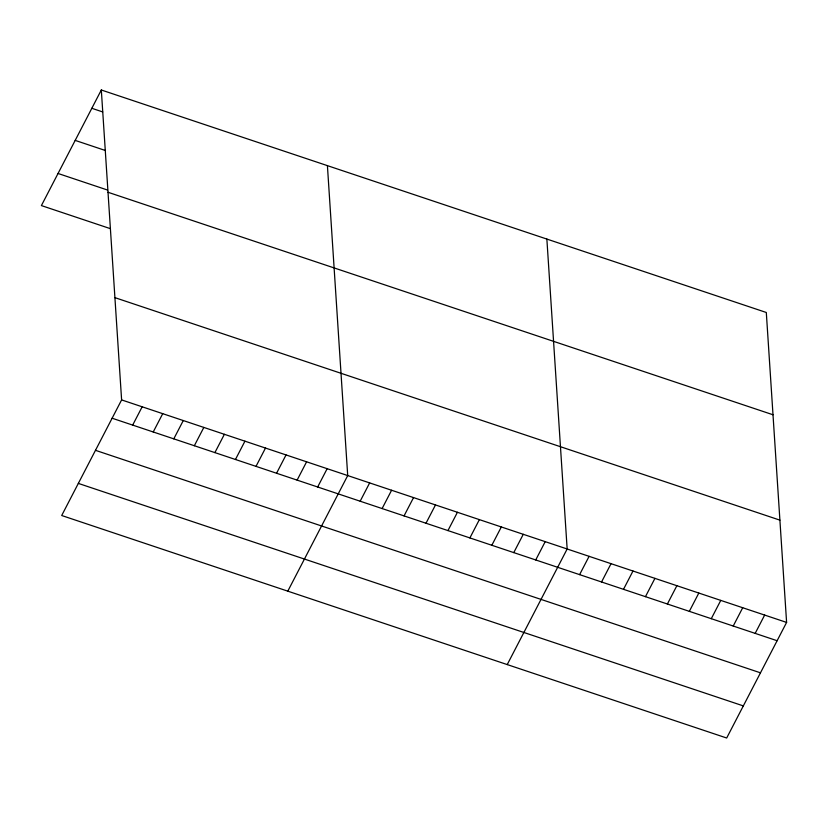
<?xml version="1.0" encoding="UTF-8"?>
<svg xmlns="http://www.w3.org/2000/svg" width="828" height="828" viewBox="0 0 828 828"><rect width="100%" height="100%" fill="white"/><g stroke="black" fill="none" stroke-linecap="round" stroke-linejoin="round"><path stroke-width="1.24" d="M101.316 89.993L121.612 399.914L61.696 515.513L726.684 738.007L786.6 622.418L766.304 312.487L101.316 89.993L41.4 205.582L110.321 228.642M132.677 425.095L142.168 406.796M153.232 431.978L162.723 413.669M173.787 438.85L183.278 420.552M194.342 445.733L203.833 427.424M214.897 452.605L224.388 434.307M235.452 459.488L244.943 441.179M256.007 466.361L265.488 448.062M276.562 473.243L286.043 454.934M297.117 480.116L306.598 461.817M317.673 486.988L327.153 468.689M287.792 591.161L347.708 475.572L327.412 165.641M360.17 501.209L369.65 482.91M382.112 508.558L391.603 490.248M404.054 515.896L413.545 497.597M425.996 523.244L435.487 504.935M447.948 530.582L457.429 512.284M469.89 537.921L479.381 519.622M491.832 545.269L501.323 526.96M513.774 552.607L523.265 534.308M535.726 559.956L545.207 541.647M507.233 664.584L567.159 548.995L546.863 239.064M579.61 574.632L589.101 556.333M601.552 581.98L611.043 563.671M623.505 589.319L632.985 571.02M645.447 596.667L654.938 578.358M667.389 604.005L676.88 585.706M689.331 611.354L698.822 593.045M711.283 618.692L720.764 600.393M733.225 626.03L742.716 607.731M755.167 633.379L764.658 615.069M91.836 108.292L102.713 111.935M75.193 140.398L105.415 150.51M58.043 173.476L107.609 190.067M108.013 192.272L773 414.766M114.916 297.645L779.904 520.139M121.612 399.914L786.6 622.418M112.122 418.223L777.109 640.717M95.489 450.328L760.466 672.822M78.339 483.407L743.327 705.901"/></g></svg>
